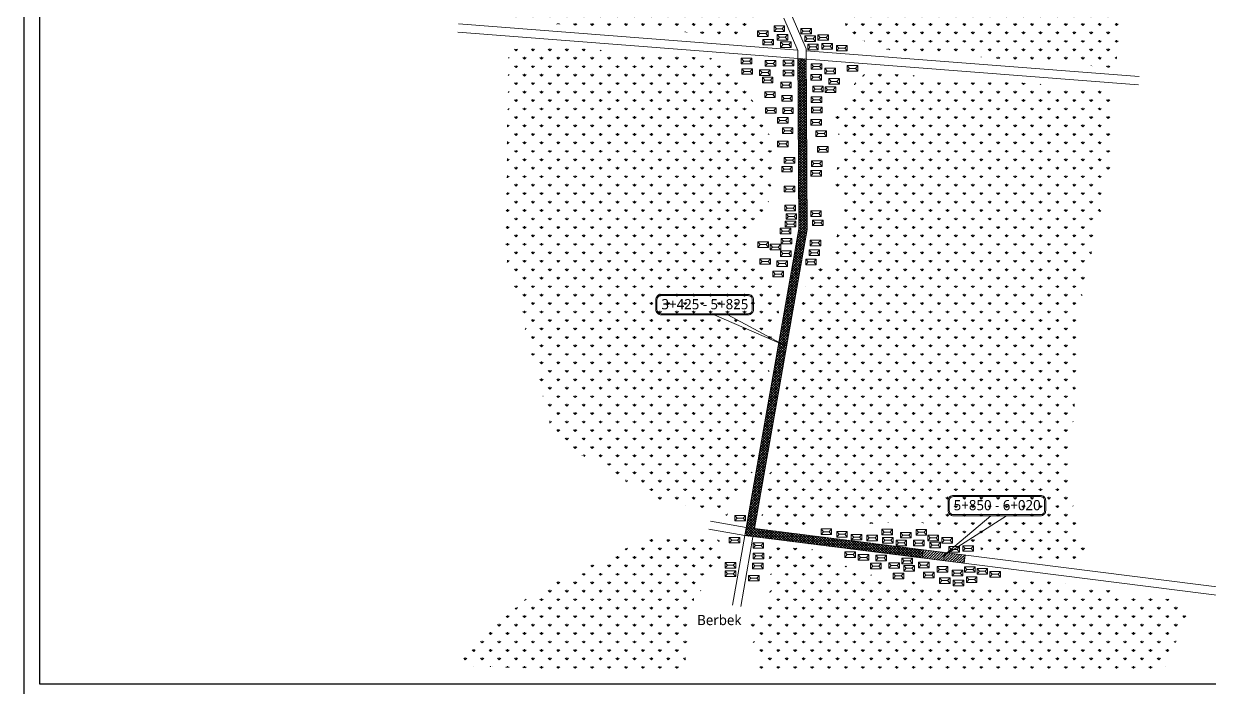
# Model space of a CAD drawing. Header units: millimetres. Extents: x 658 to 813, y 806 to 883.
# Drawn here: x 782.33 to 802.47, y 827.59 to 838.86 of the extents above; entities that cross this region are included whole.
import ezdxf

# ---------------------------------------------------------------- set-up
doc = ezdxf.new("R2010")
doc.units = ezdxf.units.MM
doc.header["$LTSCALE"] = 0.1
doc.layers.add('arsir', color=14, linetype='Continuous', lineweight=0)
doc.layers.add('standart', color=7, linetype='Continuous', lineweight=9)
doc.layers.add('new', color=255, linetype='Continuous')
pattern_1 = [(90, (0, 0), (-0.143684, 0.143684), [0.0381, -0.249268]), (45, (0, 0), (-0.143684098, 0.143684098), [0.0381, -0.1651]), (135, (0, 0), (-0.143684098, -0.143684098), [0.0381, -0.1651])]

# ---------------------------------------------------------------- blocks, each defined once
blk = doc.blocks.new('LOKASI')
blk.add_lwpolyline([(20620.645, 3407.919), (20678.101, 3407.919), (20678.101, 3448.549), (20620.645, 3448.549)], close=True)
at = {"color": 7}
blk.add_lwpolyline([(20621.16, 3448.013), (20677.586, 3448.013), (20677.586, 3408.455), (20621.16, 3408.455)], close=True, dxfattribs=at)

msp = doc.modelspace()

# ---------------------------------------------------------------- hatches: boundary and pattern name
at = {"layer": 'arsir', "ltscale": 0.1}
h = msp.add_hatch(dxfattribs=at)
h.set_pattern_fill('GRASS', color=3, scale=0.008, style=0)
h.set_pattern_definition(pattern_1)
h.paths.add_polyline_path([(800.8706, 838.1056), (796.7903, 838.4338), (796.2941, 838.78), (796.2705, 839.0239), (795.5222, 839.1655), (795.5222, 840.6917), (795.7841, 840.8012), (795.7803, 841.1983), (795.4985, 841.4161), (795.5063, 842.3544), (795.5845, 842.7881), (795.9718, 843.0186), (796.3178, 843.4004), (800.8851, 842.9197), (801.2771, 840.9928)])
h = msp.add_hatch(dxfattribs=at)
h.set_pattern_fill('GRASS', color=3, scale=0.008, style=0)
h.set_pattern_definition(pattern_1)
h.paths.add_polyline_path([(790.1434, 842.6363), (794.0865, 843.2996), (794.3262, 842.9033), (794.4577, 842.5585), (794.7412, 842.4108), (795.1274, 842.3903), (795.1767, 841.7788), (795.148, 841.393), (794.725, 841.2303), (794.4497, 841.0169), (794.4949, 840.8445), (794.9797, 840.6147), (795.1729, 840.5901), (795.1333, 839.2147), (794.7642, 838.9689), (794.6528, 838.6412), (790.4456, 838.9104), (789.8778, 841.2561)])
h = msp.add_hatch(dxfattribs=at)
h.set_pattern_fill('GRASS', color=3, scale=0.008, style=0)
h.set_pattern_definition(pattern_1)
h.paths.add_polyline_path([(790.5677, 838.415), (790.5177, 834.9158), (791.3348, 831.8122), (793.017, 830.8108), (794.2719, 830.4996), (794.4506, 830.7629), (794.6498, 830.9005), (795.2238, 834.3424), (794.9154, 834.5123), (794.6656, 834.9617), (794.694, 835.3493), (794.9563, 835.6421), (795.0782, 836.5267), (794.9728, 837.0745), (794.7576, 837.4284), (794.6101, 837.8167), (794.3544, 838.0683), (794.298, 838.2448), (791.3499, 838.4636)])
h = msp.add_hatch(dxfattribs=at)
h.set_pattern_fill('ANSI37', color=256, scale=0.01, style=0)
h.paths.add_polyline_path([(795.6382, 835.3588), (795.6224, 838.2559), (795.4824, 838.2667), (795.4982, 835.3706), (794.5805, 830.1623), (797.5947, 829.7824), (797.6122, 829.9213), (794.7439, 830.2828)])
h = msp.add_hatch(dxfattribs=at)
h.set_pattern_fill('GRASS', color=3, scale=0.008, style=0)
h.set_pattern_definition(pattern_1)
h.paths.add_polyline_path([(794.8399, 830.3484), (795.6427, 834.6035), (796.0862, 834.8261), (796.2138, 835.791), (796.0923, 836.24), (796.232, 836.6405), (796.08, 837.4526), (796.6389, 838.0291), (800.8533, 837.7449), (800.8577, 836.742), (800.311, 834.2499), (800.0746, 830.9162), (800.4627, 829.6744), (798.6269, 829.8968), (798.1938, 830.2889), (797.3767, 830.4078), (796.6097, 830.358), (795.9308, 830.4997), (795.7084, 830.2507)])
h = msp.add_hatch(dxfattribs=at)
h.set_pattern_fill('GRASS', color=3, scale=0.008, style=0)
h.set_pattern_definition(pattern_1)
h.paths.add_polyline_path([(794.1285, 830.1223), (792.905, 830.1084), (790.9598, 829.1678), (789.5585, 827.9569), (793.5178, 827.8236), (793.6721, 828.4632), (793.6446, 828.9691), (793.9529, 829.3925), (794.2172, 829.8434)])
h = msp.add_hatch(dxfattribs=at)
h.set_pattern_fill('GRASS', color=3, scale=0.008, style=0)
h.set_pattern_definition(pattern_1)
h.paths.add_polyline_path([(794.9797, 829.9902), (795.0357, 829.2559), (794.6761, 828.7318), (794.7864, 827.8183), (801.6886, 827.8183), (802.1612, 829.0232), (799.1956, 829.4711), (798.83, 829.2991), (797.7088, 829.2601), (797.4333, 829.3821), (797.0823, 829.3139), (796.473, 829.6207), (796.122, 829.6645), (796.122, 829.8885)])
at = {"layer": 'standart', "ltscale": 0.1}
h = msp.add_hatch(dxfattribs=at)
h.set_pattern_fill('ANSI36', color=256, scale=0.01, style=0)
h.paths.add_polyline_path([(798.3237, 829.8317), (797.6122, 829.9213), (797.5947, 829.7824), (798.3062, 829.6928)])

# ---------------------------------------------------------------- linework, layer by layer
at = {"layer": 'arsir', "color": 250, "ltscale": 0.1}
for p, q in [((795.1164, 838.7714), (795.2158, 838.7714)), ((794.8357, 838.6879), (794.9351, 838.6879)), ((794.8357, 838.6879), (794.9351, 838.6879)), ((795.1681, 838.6251), (795.2675, 838.6251)), ((795.5714, 838.7286), (795.6708, 838.7286)), ((795.6387, 838.6017), (795.7381, 838.6017)), ((795.8603, 838.6218), (795.9597, 838.6218)), ((794.9281, 838.5424), (795.0275, 838.5424)), ((795.2285, 838.5008), (795.3279, 838.5008)), ((795.6886, 838.4622), (795.788, 838.4622)), ((795.9281, 838.4721), (796.0275, 838.4721)), ((796.1777, 838.4401), (796.2771, 838.4401)), ((794.5609, 838.2215), (794.6603, 838.2215)), ((794.9642, 838.1812), (795.0637, 838.1812)), ((795.2739, 838.1867), (795.3733, 838.1867)), ((794.5687, 838.0445), (794.6682, 838.0445)), ((794.872, 838.0258), (794.9715, 838.0258)), ((795.2739, 838.0203), (795.3733, 838.0203)), ((795.7466, 838.129), (795.846, 838.129)), ((795.9808, 838.051), (796.0803, 838.051)), ((796.3583, 838.0965), (796.4577, 838.0965)), ((794.9181, 837.8992), (795.0176, 837.8992)), ((795.2293, 837.8128), (795.3287, 837.8128)), ((795.7401, 837.947), (795.8395, 837.947)), ((796.0459, 837.8755), (796.1453, 837.8755)), ((794.9585, 837.6517), (795.0579, 837.6517)), ((795.2466, 837.5884), (795.346, 837.5884)), ((795.7466, 837.5636), (795.846, 837.5636)), ((795.7726, 837.7455), (795.872, 837.7455)), ((795.9837, 837.7348), (796.0831, 837.7348)), ((794.9722, 837.3816), (795.0716, 837.3816)), ((795.264, 837.3791), (795.3634, 837.3791)), ((795.7531, 837.3881), (795.8525, 837.3881)), ((795.1739, 837.2126), (795.2733, 837.2126)), ((795.7401, 837.1801), (795.8395, 837.1801)), ((795.2585, 837.0371), (795.3579, 837.0371)), ((795.8273, 836.9885), (795.9267, 836.9885)), ((795.1765, 836.8142), (795.2759, 836.8142)), ((795.8556, 836.72), (795.955, 836.72)), ((795.2472, 836.3856), (795.3466, 836.3856)), ((795.2897, 836.5363), (795.3891, 836.5363)), ((795.7518, 836.4798), (795.8512, 836.4798)), ((795.7424, 836.3149), (795.8418, 836.3149)), ((795.2874, 836.0474), (795.3868, 836.0474)), ((795.2996, 835.7252), (795.399, 835.7252)), ((795.3203, 835.5814), (795.4197, 835.5814)), ((795.7389, 835.6319), (795.8383, 835.6319)), ((795.3065, 835.452), (795.4059, 835.452)), ((795.772, 835.4742), (795.8714, 835.4742)), ((795.2222, 835.333), (795.3216, 835.333)), ((795.2395, 835.1629), (795.3389, 835.1629)), ((794.8428, 835.104), (794.9423, 835.104)), ((795.0492, 835.0612), (795.1486, 835.0612)), ((795.2261, 834.9514), (795.3255, 834.9514)), ((795.7114, 834.9652), (795.8108, 834.9652)), ((795.7291, 835.1336), (795.8285, 835.1336)), ((794.8759, 834.8175), (794.9753, 834.8175)), ((795.1632, 834.7808), (795.2626, 834.7808)), ((795.6537, 834.8095), (795.7531, 834.8095)), ((795.0959, 834.6037), (795.1954, 834.6037)), ((794.4502, 830.4576), (794.5496, 830.4576)), ((795.9153, 830.2282), (796.0148, 830.2282)), ((796.1802, 830.1857), (796.2796, 830.1857)), ((796.429, 830.1353), (796.5284, 830.1353)), ((796.6946, 830.1219), (796.794, 830.1219)), ((796.9467, 830.2227), (797.0461, 830.2227)), ((797.2661, 830.1689), (797.3655, 830.1689)), ((797.5279, 830.2188), (797.6273, 830.2188)), ((797.73, 830.1219), (797.8294, 830.1219)), ((794.3568, 830.0845), (794.4562, 830.0845)), ((794.7603, 829.994), (794.8597, 829.994)), ((796.9602, 830.0816), (797.0596, 830.0816)), ((797.1888, 830.038), (797.2882, 830.038)), ((797.4846, 830.0346), (797.584, 830.0346)), ((797.7636, 830.001), (797.863, 830.001)), ((797.9663, 830.0833), (798.0657, 830.0833)), ((798.0864, 829.9272), (798.1858, 829.9272)), ((798.3226, 829.9423), (798.4221, 829.9423)), ((794.7645, 829.8159), (794.8639, 829.8159)), ((796.3182, 829.8391), (796.4176, 829.8391)), ((796.5468, 829.792), (796.6462, 829.792)), ((796.846, 829.782), (796.9454, 829.782)), ((797.2864, 829.7316), (797.3858, 829.7316)), ((794.2848, 829.6591), (794.3842, 829.6591)), ((794.2848, 829.5149), (794.3842, 829.5149)), ((794.7518, 829.6463), (794.8512, 829.6463)), ((796.7552, 829.6443), (796.8546, 829.6443)), ((797.0679, 829.6544), (797.1673, 829.6544)), ((797.32, 829.6074), (797.4194, 829.6074)), ((797.5688, 829.6611), (797.6682, 829.6611)), ((797.8881, 829.5872), (797.9875, 829.5872)), ((798.1411, 829.5259), (798.2405, 829.5259)), ((798.3529, 829.5863), (798.4523, 829.5863)), ((798.5647, 829.5561), (798.6641, 829.5561)), ((798.7832, 829.5058), (798.8826, 829.5058)), ((794.6839, 829.4386), (794.7833, 829.4386)), ((797.1385, 829.4764), (797.2379, 829.4764)), ((797.657, 829.4923), (797.7564, 829.4923)), ((797.9259, 829.3983), (798.0254, 829.3983)), ((798.1613, 829.358), (798.2607, 829.358)), ((798.3832, 829.4151), (798.4826, 829.4151))]:
    msp.add_line(p, q, dxfattribs=at)
for points in [[(795.0762, 838.8189), (795.2561, 838.8189), (795.2561, 838.7238), (795.0762, 838.7238)], [(795.5312, 838.7762), (795.7111, 838.7762), (795.7111, 838.6811), (795.5312, 838.6811)], [(794.7954, 838.7355), (794.9753, 838.7355), (794.9753, 838.6404), (794.7954, 838.6404)], [(794.7954, 838.7355), (794.9753, 838.7355), (794.9753, 838.6404), (794.7954, 838.6404)], [(794.8878, 838.59), (795.0677, 838.59), (795.0677, 838.4948), (794.8878, 838.4948)], [(795.1278, 838.6726), (795.3077, 838.6726), (795.3077, 838.5775), (795.1278, 838.5775)], [(795.5985, 838.6492), (795.7784, 838.6492), (795.7784, 838.5541), (795.5985, 838.5541)], [(795.8201, 838.6693), (795.9999, 838.6693), (795.9999, 838.5742), (795.8201, 838.5742)], [(795.1883, 838.5484), (795.3681, 838.5484), (795.3681, 838.4532), (795.1883, 838.4532)], [(795.6483, 838.5098), (795.8282, 838.5098), (795.8282, 838.4146), (795.6483, 838.4146)], [(795.8878, 838.5197), (796.0677, 838.5197), (796.0677, 838.4246), (795.8878, 838.4246)], [(796.1375, 838.4877), (796.3174, 838.4877), (796.3174, 838.3925), (796.1375, 838.3925)], [(794.5206, 838.2691), (794.7005, 838.2691), (794.7005, 838.1739), (794.5206, 838.1739)], [(794.924, 838.2288), (795.1039, 838.2288), (795.1039, 838.1336), (794.924, 838.1336)], [(795.2337, 838.2342), (795.4135, 838.2342), (795.4135, 838.1391), (795.2337, 838.1391)], [(795.7063, 838.1766), (795.8862, 838.1766), (795.8862, 838.0815), (795.7063, 838.0815)], [(794.5285, 838.0921), (794.7084, 838.0921), (794.7084, 837.997), (794.5285, 837.997)], [(794.8318, 838.0734), (795.0117, 838.0734), (795.0117, 837.9782), (794.8318, 837.9782)], [(795.2337, 838.0678), (795.4135, 838.0678), (795.4135, 837.9727), (795.2337, 837.9727)], [(795.6998, 837.9946), (795.8797, 837.9946), (795.8797, 837.8995), (795.6998, 837.8995)], [(795.9406, 838.0986), (796.1205, 838.0986), (796.1205, 838.0035), (795.9406, 838.0035)], [(796.318, 838.1441), (796.4979, 838.1441), (796.4979, 838.049), (796.318, 838.049)], [(794.8779, 837.9467), (795.0578, 837.9467), (795.0578, 837.8516), (794.8779, 837.8516)], [(795.1891, 837.8604), (795.369, 837.8604), (795.369, 837.7653), (795.1891, 837.7653)], [(795.7324, 837.7931), (795.9123, 837.7931), (795.9123, 837.698), (795.7324, 837.698)], [(795.9435, 837.7823), (796.1233, 837.7823), (796.1233, 837.6872), (795.9435, 837.6872)], [(796.0057, 837.9231), (796.1856, 837.9231), (796.1856, 837.828), (796.0057, 837.828)], [(794.9182, 837.6992), (795.0981, 837.6992), (795.0981, 837.6041), (794.9182, 837.6041)], [(795.2064, 837.6359), (795.3862, 837.6359), (795.3862, 837.5408), (795.2064, 837.5408)], [(795.7063, 837.6111), (795.8862, 837.6111), (795.8862, 837.516), (795.7063, 837.516)], [(794.932, 837.4291), (795.1118, 837.4291), (795.1118, 837.334), (794.932, 837.334)], [(795.2238, 837.4266), (795.4036, 837.4266), (795.4036, 837.3315), (795.2238, 837.3315)], [(795.7129, 837.4356), (795.8927, 837.4356), (795.8927, 837.3405), (795.7129, 837.3405)], [(795.1337, 837.2601), (795.3136, 837.2601), (795.3136, 837.165), (795.1337, 837.165)], [(795.6998, 837.2276), (795.8797, 837.2276), (795.8797, 837.1325), (795.6998, 837.1325)], [(795.2183, 837.0847), (795.3982, 837.0847), (795.3982, 836.9895), (795.2183, 836.9895)], [(795.787, 837.0361), (795.9669, 837.0361), (795.9669, 836.9409), (795.787, 836.9409)], [(795.1363, 836.8618), (795.3161, 836.8618), (795.3161, 836.7666), (795.1363, 836.7666)], [(795.8153, 836.7676), (795.9952, 836.7676), (795.9952, 836.6724), (795.8153, 836.6724)], [(795.2494, 836.5839), (795.4293, 836.5839), (795.4293, 836.4887), (795.2494, 836.4887)], [(795.207, 836.4331), (795.3869, 836.4331), (795.3869, 836.338), (795.207, 836.338)], [(795.7022, 836.3625), (795.882, 836.3625), (795.882, 836.2673), (795.7022, 836.2673)], [(795.7116, 836.5274), (795.8915, 836.5274), (795.8915, 836.4322), (795.7116, 836.4322)], [(795.2472, 836.095), (795.4271, 836.095), (795.4271, 835.9999), (795.2472, 835.9999)], [(795.2593, 835.7727), (795.4392, 835.7727), (795.4392, 835.6776), (795.2593, 835.6776)], [(795.2801, 835.6289), (795.4599, 835.6289), (795.4599, 835.5338), (795.2801, 835.5338)], [(795.6986, 835.6795), (795.8785, 835.6795), (795.8785, 835.5843), (795.6986, 835.5843)], [(795.182, 835.3806), (795.3619, 835.3806), (795.3619, 835.2854), (795.182, 835.2854)], [(795.2663, 835.4996), (795.4461, 835.4996), (795.4461, 835.4044), (795.2663, 835.4044)], [(795.7317, 835.5217), (795.9116, 835.5217), (795.9116, 835.4266), (795.7317, 835.4266)], [(794.8026, 835.1516), (794.9825, 835.1516), (794.9825, 835.0564), (794.8026, 835.0564)], [(795.1992, 835.2105), (795.3791, 835.2105), (795.3791, 835.1153), (795.1992, 835.1153)], [(795.6889, 835.1812), (795.8688, 835.1812), (795.8688, 835.086), (795.6889, 835.086)], [(795.009, 835.1088), (795.1888, 835.1088), (795.1888, 835.0136), (795.009, 835.0136)], [(795.1858, 834.999), (795.3657, 834.999), (795.3657, 834.9039), (795.1858, 834.9039)], [(795.6712, 835.0128), (795.851, 835.0128), (795.851, 834.9176), (795.6712, 834.9176)], [(794.8356, 834.865), (795.0155, 834.865), (795.0155, 834.7699), (794.8356, 834.7699)], [(795.123, 834.8284), (795.3028, 834.8284), (795.3028, 834.7332), (795.123, 834.7332)], [(795.6135, 834.8571), (795.7933, 834.8571), (795.7933, 834.7619), (795.6135, 834.7619)], [(795.0557, 834.6513), (795.2356, 834.6513), (795.2356, 834.5561), (795.0557, 834.5561)], [(794.41, 830.5052), (794.5898, 830.5052), (794.5898, 830.41), (794.41, 830.41)], [(794.3166, 830.1321), (794.4964, 830.1321), (794.4964, 830.0369), (794.3166, 830.0369)], [(795.8751, 830.2758), (796.055, 830.2758), (796.055, 830.1806), (795.8751, 830.1806)], [(796.14, 830.2333), (796.3199, 830.2333), (796.3199, 830.1381), (796.14, 830.1381)], [(796.3888, 830.1829), (796.5686, 830.1829), (796.5686, 830.0878), (796.3888, 830.0878)], [(796.6543, 830.1695), (796.8342, 830.1695), (796.8342, 830.0743), (796.6543, 830.0743)], [(796.9065, 830.2702), (797.0863, 830.2702), (797.0863, 830.1751), (796.9065, 830.1751)], [(796.9199, 830.1292), (797.0998, 830.1292), (797.0998, 830.034), (796.9199, 830.034)], [(797.2258, 830.2165), (797.4057, 830.2165), (797.4057, 830.1213), (797.2258, 830.1213)], [(797.4876, 830.2664), (797.6675, 830.2664), (797.6675, 830.1712), (797.4876, 830.1712)], [(797.6898, 830.1695), (797.8697, 830.1695), (797.8697, 830.0743), (797.6898, 830.0743)], [(797.9261, 830.1309), (798.1059, 830.1309), (798.1059, 830.0357), (797.9261, 830.0357)], [(794.72, 830.0416), (794.8999, 830.0416), (794.8999, 829.9465), (794.72, 829.9465)], [(797.1485, 830.0855), (797.3284, 830.0855), (797.3284, 829.9904), (797.1485, 829.9904)], [(797.4444, 830.0822), (797.6242, 830.0822), (797.6242, 829.987), (797.4444, 829.987)], [(797.7234, 830.0486), (797.9033, 830.0486), (797.9033, 829.9535), (797.7234, 829.9535)], [(798.0461, 829.9747), (798.226, 829.9747), (798.226, 829.8796), (798.0461, 829.8796)], [(798.2824, 829.9898), (798.4623, 829.9898), (798.4623, 829.8947), (798.2824, 829.8947)], [(794.2446, 829.7066), (794.4245, 829.7066), (794.4245, 829.6115), (794.2446, 829.6115)], [(794.7243, 829.8635), (794.9042, 829.8635), (794.9042, 829.7684), (794.7243, 829.7684)], [(796.2779, 829.8866), (796.4578, 829.8866), (796.4578, 829.7915), (796.2779, 829.7915)], [(796.5065, 829.8396), (796.6864, 829.8396), (796.6864, 829.7445), (796.5065, 829.7445)], [(796.8057, 829.8295), (796.9856, 829.8295), (796.9856, 829.7344), (796.8057, 829.7344)], [(797.2461, 829.7792), (797.426, 829.7792), (797.426, 829.684), (797.2461, 829.684)], [(797.5285, 829.7087), (797.7084, 829.7087), (797.7084, 829.6135), (797.5285, 829.6135)], [(794.2446, 829.5625), (794.4245, 829.5625), (794.4245, 829.4673), (794.2446, 829.4673)], [(794.7116, 829.6939), (794.8914, 829.6939), (794.8914, 829.5988), (794.7116, 829.5988)], [(796.715, 829.6919), (796.8949, 829.6919), (796.8949, 829.5967), (796.715, 829.5967)], [(797.0276, 829.7019), (797.2075, 829.7019), (797.2075, 829.6068), (797.0276, 829.6068)], [(797.0982, 829.524), (797.2781, 829.524), (797.2781, 829.4288), (797.0982, 829.4288)], [(797.2798, 829.6549), (797.4596, 829.6549), (797.4596, 829.5598), (797.2798, 829.5598)], [(797.6168, 829.5399), (797.7966, 829.5399), (797.7966, 829.4447), (797.6168, 829.4447)], [(797.8479, 829.6348), (798.0278, 829.6348), (798.0278, 829.5396), (797.8479, 829.5396)], [(798.1009, 829.5735), (798.2807, 829.5735), (798.2807, 829.4783), (798.1009, 829.4783)], [(798.3127, 829.6339), (798.4925, 829.6339), (798.4925, 829.5388), (798.3127, 829.5388)], [(798.5245, 829.6037), (798.7043, 829.6037), (798.7043, 829.5085), (798.5245, 829.5085)], [(798.743, 829.5533), (798.9229, 829.5533), (798.9229, 829.4582), (798.743, 829.4582)], [(794.6436, 829.4861), (794.8235, 829.4861), (794.8235, 829.391), (794.6436, 829.391)], [(797.8857, 829.4459), (798.0656, 829.4459), (798.0656, 829.3507), (797.8857, 829.3507)], [(798.121, 829.4056), (798.3009, 829.4056), (798.3009, 829.3104), (798.121, 829.3104)], [(798.3429, 829.4627), (798.5228, 829.4627), (798.5228, 829.3675), (798.3429, 829.3675)]]:
    msp.add_lwpolyline(points, close=True, dxfattribs=at)
for points in [[(795.0762, 838.8189), (795.1164, 838.7714), (795.0762, 838.7238)], [(795.2561, 838.8189), (795.2158, 838.7714), (795.2561, 838.7238)], [(795.5312, 838.7762), (795.5714, 838.7286), (795.5312, 838.6811)], [(795.7111, 838.7762), (795.6708, 838.7286), (795.7111, 838.6811)], [(794.7954, 838.7355), (794.8357, 838.6879), (794.7954, 838.6404)], [(794.7954, 838.7355), (794.8357, 838.6879), (794.7954, 838.6404)], [(794.8878, 838.59), (794.9281, 838.5424), (794.8878, 838.4948)], [(794.9753, 838.7355), (794.9351, 838.6879), (794.9753, 838.6404)], [(794.9753, 838.7355), (794.9351, 838.6879), (794.9753, 838.6404)], [(795.0677, 838.59), (795.0275, 838.5424), (795.0677, 838.4948)], [(795.1278, 838.6726), (795.1681, 838.6251), (795.1278, 838.5775)], [(795.3077, 838.6726), (795.2675, 838.6251), (795.3077, 838.5775)], [(795.5985, 838.6492), (795.6387, 838.6017), (795.5985, 838.5541)], [(795.7784, 838.6492), (795.7381, 838.6017), (795.7784, 838.5541)], [(795.8201, 838.6693), (795.8603, 838.6218), (795.8201, 838.5742)], [(795.9999, 838.6693), (795.9597, 838.6218), (795.9999, 838.5742)], [(795.1883, 838.5484), (795.2285, 838.5008), (795.1883, 838.4532)], [(795.3681, 838.5484), (795.3279, 838.5008), (795.3681, 838.4532)], [(795.6483, 838.5098), (795.6886, 838.4622), (795.6483, 838.4146)], [(795.8282, 838.5098), (795.788, 838.4622), (795.8282, 838.4146)], [(795.8878, 838.5197), (795.9281, 838.4721), (795.8878, 838.4246)], [(796.0677, 838.5197), (796.0275, 838.4721), (796.0677, 838.4246)], [(796.1375, 838.4877), (796.1777, 838.4401), (796.1375, 838.3925)], [(796.3174, 838.4877), (796.2771, 838.4401), (796.3174, 838.3925)], [(794.5206, 838.2691), (794.5609, 838.2215), (794.5206, 838.1739)], [(794.7005, 838.2691), (794.6603, 838.2215), (794.7005, 838.1739)], [(794.924, 838.2288), (794.9642, 838.1812), (794.924, 838.1336)], [(795.1039, 838.2288), (795.0637, 838.1812), (795.1039, 838.1336)], [(795.2337, 838.2342), (795.2739, 838.1867), (795.2337, 838.1391)], [(795.4135, 838.2342), (795.3733, 838.1867), (795.4135, 838.1391)], [(795.7063, 838.1766), (795.7466, 838.129), (795.7063, 838.0815)], [(795.8862, 838.1766), (795.846, 838.129), (795.8862, 838.0815)], [(794.5285, 838.0921), (794.5687, 838.0445), (794.5285, 837.997)], [(794.7084, 838.0921), (794.6682, 838.0445), (794.7084, 837.997)], [(794.8318, 838.0734), (794.872, 838.0258), (794.8318, 837.9782)], [(795.0117, 838.0734), (794.9715, 838.0258), (795.0117, 837.9782)], [(795.2337, 838.0678), (795.2739, 838.0203), (795.2337, 837.9727)], [(795.4135, 838.0678), (795.3733, 838.0203), (795.4135, 837.9727)], [(795.6998, 837.9946), (795.7401, 837.947), (795.6998, 837.8995)], [(795.8797, 837.9946), (795.8395, 837.947), (795.8797, 837.8995)], [(795.9406, 838.0986), (795.9808, 838.051), (795.9406, 838.0035)], [(796.1205, 838.0986), (796.0803, 838.051), (796.1205, 838.0035)], [(796.318, 838.1441), (796.3583, 838.0965), (796.318, 838.049)], [(796.4979, 838.1441), (796.4577, 838.0965), (796.4979, 838.049)], [(794.8779, 837.9467), (794.9181, 837.8992), (794.8779, 837.8516)], [(795.0578, 837.9467), (795.0176, 837.8992), (795.0578, 837.8516)], [(795.1891, 837.8604), (795.2293, 837.8128), (795.1891, 837.7653)], [(795.369, 837.8604), (795.3287, 837.8128), (795.369, 837.7653)], [(795.7324, 837.7931), (795.7726, 837.7455), (795.7324, 837.698)], [(795.9123, 837.7931), (795.872, 837.7455), (795.9123, 837.698)], [(795.9435, 837.7823), (795.9837, 837.7348), (795.9435, 837.6872)], [(796.0057, 837.9231), (796.0459, 837.8755), (796.0057, 837.828)], [(796.1233, 837.7823), (796.0831, 837.7348), (796.1233, 837.6872)], [(796.1856, 837.9231), (796.1453, 837.8755), (796.1856, 837.828)], [(794.9182, 837.6992), (794.9585, 837.6517), (794.9182, 837.6041)], [(795.0981, 837.6992), (795.0579, 837.6517), (795.0981, 837.6041)], [(795.2064, 837.6359), (795.2466, 837.5884), (795.2064, 837.5408)], [(795.3862, 837.6359), (795.346, 837.5884), (795.3862, 837.5408)], [(795.7063, 837.6111), (795.7466, 837.5636), (795.7063, 837.516)], [(795.8862, 837.6111), (795.846, 837.5636), (795.8862, 837.516)], [(794.932, 837.4291), (794.9722, 837.3816), (794.932, 837.334)], [(795.1118, 837.4291), (795.0716, 837.3816), (795.1118, 837.334)], [(795.2238, 837.4266), (795.264, 837.3791), (795.2238, 837.3315)], [(795.4036, 837.4266), (795.3634, 837.3791), (795.4036, 837.3315)], [(795.7129, 837.4356), (795.7531, 837.3881), (795.7129, 837.3405)], [(795.8927, 837.4356), (795.8525, 837.3881), (795.8927, 837.3405)], [(795.1337, 837.2601), (795.1739, 837.2126), (795.1337, 837.165)], [(795.3136, 837.2601), (795.2733, 837.2126), (795.3136, 837.165)], [(795.6998, 837.2276), (795.7401, 837.1801), (795.6998, 837.1325)], [(795.8797, 837.2276), (795.8395, 837.1801), (795.8797, 837.1325)], [(795.2183, 837.0847), (795.2585, 837.0371), (795.2183, 836.9895)], [(795.3982, 837.0847), (795.3579, 837.0371), (795.3982, 836.9895)], [(795.787, 837.0361), (795.8273, 836.9885), (795.787, 836.9409)], [(795.9669, 837.0361), (795.9267, 836.9885), (795.9669, 836.9409)], [(795.1363, 836.8618), (795.1765, 836.8142), (795.1363, 836.7666)], [(795.3161, 836.8618), (795.2759, 836.8142), (795.3161, 836.7666)], [(795.8153, 836.7676), (795.8556, 836.72), (795.8153, 836.6724)], [(795.9952, 836.7676), (795.955, 836.72), (795.9952, 836.6724)], [(795.2494, 836.5839), (795.2897, 836.5363), (795.2494, 836.4887)], [(795.4293, 836.5839), (795.3891, 836.5363), (795.4293, 836.4887)], [(795.207, 836.4331), (795.2472, 836.3856), (795.207, 836.338)], [(795.3869, 836.4331), (795.3466, 836.3856), (795.3869, 836.338)], [(795.7022, 836.3625), (795.7424, 836.3149), (795.7022, 836.2673)], [(795.7116, 836.5274), (795.7518, 836.4798), (795.7116, 836.4322)], [(795.882, 836.3625), (795.8418, 836.3149), (795.882, 836.2673)], [(795.8915, 836.5274), (795.8512, 836.4798), (795.8915, 836.4322)], [(795.2472, 836.095), (795.2874, 836.0474), (795.2472, 835.9999)], [(795.4271, 836.095), (795.3868, 836.0474), (795.4271, 835.9999)], [(795.2593, 835.7727), (795.2996, 835.7252), (795.2593, 835.6776)], [(795.4392, 835.7727), (795.399, 835.7252), (795.4392, 835.6776)], [(795.2801, 835.6289), (795.3203, 835.5814), (795.2801, 835.5338)], [(795.4599, 835.6289), (795.4197, 835.5814), (795.4599, 835.5338)], [(795.6986, 835.6795), (795.7389, 835.6319), (795.6986, 835.5843)], [(795.8785, 835.6795), (795.8383, 835.6319), (795.8785, 835.5843)], [(795.182, 835.3806), (795.2222, 835.333), (795.182, 835.2854)], [(795.2663, 835.4996), (795.3065, 835.452), (795.2663, 835.4044)], [(795.3619, 835.3806), (795.3216, 835.333), (795.3619, 835.2854)], [(795.4461, 835.4996), (795.4059, 835.452), (795.4461, 835.4044)], [(795.7317, 835.5217), (795.772, 835.4742), (795.7317, 835.4266)], [(795.9116, 835.5217), (795.8714, 835.4742), (795.9116, 835.4266)], [(794.8026, 835.1516), (794.8428, 835.104), (794.8026, 835.0564)], [(794.9825, 835.1516), (794.9423, 835.104), (794.9825, 835.0564)], [(795.1992, 835.2105), (795.2395, 835.1629), (795.1992, 835.1153)], [(795.3791, 835.2105), (795.3389, 835.1629), (795.3791, 835.1153)], [(795.6889, 835.1812), (795.7291, 835.1336), (795.6889, 835.086)], [(795.8688, 835.1812), (795.8285, 835.1336), (795.8688, 835.086)], [(795.009, 835.1088), (795.0492, 835.0612), (795.009, 835.0136)], [(795.1888, 835.1088), (795.1486, 835.0612), (795.1888, 835.0136)], [(795.1858, 834.999), (795.2261, 834.9514), (795.1858, 834.9039)], [(795.3657, 834.999), (795.3255, 834.9514), (795.3657, 834.9039)], [(795.6712, 835.0128), (795.7114, 834.9652), (795.6712, 834.9176)], [(795.851, 835.0128), (795.8108, 834.9652), (795.851, 834.9176)], [(794.8356, 834.865), (794.8759, 834.8175), (794.8356, 834.7699)], [(795.0155, 834.865), (794.9753, 834.8175), (795.0155, 834.7699)], [(795.123, 834.8284), (795.1632, 834.7808), (795.123, 834.7332)], [(795.3028, 834.8284), (795.2626, 834.7808), (795.3028, 834.7332)], [(795.6135, 834.8571), (795.6537, 834.8095), (795.6135, 834.7619)], [(795.7933, 834.8571), (795.7531, 834.8095), (795.7933, 834.7619)], [(795.0557, 834.6513), (795.0959, 834.6037), (795.0557, 834.5561)], [(795.2356, 834.6513), (795.1954, 834.6037), (795.2356, 834.5561)], [(794.41, 830.5052), (794.4502, 830.4576), (794.41, 830.41)], [(794.5898, 830.5052), (794.5496, 830.4576), (794.5898, 830.41)], [(794.3166, 830.1321), (794.3568, 830.0845), (794.3166, 830.0369)], [(794.4964, 830.1321), (794.4562, 830.0845), (794.4964, 830.0369)], [(795.8751, 830.2758), (795.9153, 830.2282), (795.8751, 830.1806)], [(796.055, 830.2758), (796.0148, 830.2282), (796.055, 830.1806)], [(796.14, 830.2333), (796.1802, 830.1857), (796.14, 830.1381)], [(796.3199, 830.2333), (796.2796, 830.1857), (796.3199, 830.1381)], [(796.3888, 830.1829), (796.429, 830.1353), (796.3888, 830.0878)], [(796.5686, 830.1829), (796.5284, 830.1353), (796.5686, 830.0878)], [(796.6543, 830.1695), (796.6946, 830.1219), (796.6543, 830.0743)], [(796.8342, 830.1695), (796.794, 830.1219), (796.8342, 830.0743)], [(796.9065, 830.2702), (796.9467, 830.2227), (796.9065, 830.1751)], [(796.9199, 830.1292), (796.9602, 830.0816), (796.9199, 830.034)], [(797.0863, 830.2702), (797.0461, 830.2227), (797.0863, 830.1751)], [(797.0998, 830.1292), (797.0596, 830.0816), (797.0998, 830.034)], [(797.2258, 830.2165), (797.2661, 830.1689), (797.2258, 830.1213)], [(797.4057, 830.2165), (797.3655, 830.1689), (797.4057, 830.1213)], [(797.4876, 830.2664), (797.5279, 830.2188), (797.4876, 830.1712)], [(797.6675, 830.2664), (797.6273, 830.2188), (797.6675, 830.1712)], [(797.6898, 830.1695), (797.73, 830.1219), (797.6898, 830.0743)], [(797.8697, 830.1695), (797.8294, 830.1219), (797.8697, 830.0743)], [(797.9261, 830.1309), (797.9663, 830.0833), (797.9261, 830.0357)], [(798.1059, 830.1309), (798.0657, 830.0833), (798.1059, 830.0357)], [(794.72, 830.0416), (794.7603, 829.994), (794.72, 829.9465)], [(794.8999, 830.0416), (794.8597, 829.994), (794.8999, 829.9465)], [(797.1485, 830.0855), (797.1888, 830.038), (797.1485, 829.9904)], [(797.3284, 830.0855), (797.2882, 830.038), (797.3284, 829.9904)], [(797.4444, 830.0822), (797.4846, 830.0346), (797.4444, 829.987)], [(797.6242, 830.0822), (797.584, 830.0346), (797.6242, 829.987)], [(797.7234, 830.0486), (797.7636, 830.001), (797.7234, 829.9535)], [(797.9033, 830.0486), (797.863, 830.001), (797.9033, 829.9535)], [(798.0461, 829.9747), (798.0864, 829.9272), (798.0461, 829.8796)], [(798.226, 829.9747), (798.1858, 829.9272), (798.226, 829.8796)], [(798.2824, 829.9898), (798.3226, 829.9423), (798.2824, 829.8947)], [(798.4623, 829.9898), (798.4221, 829.9423), (798.4623, 829.8947)], [(794.2446, 829.7066), (794.2848, 829.6591), (794.2446, 829.6115)], [(794.4245, 829.7066), (794.3842, 829.6591), (794.4245, 829.6115)], [(794.7243, 829.8635), (794.7645, 829.8159), (794.7243, 829.7684)], [(794.9042, 829.8635), (794.8639, 829.8159), (794.9042, 829.7684)], [(796.2779, 829.8866), (796.3182, 829.8391), (796.2779, 829.7915)], [(796.4578, 829.8866), (796.4176, 829.8391), (796.4578, 829.7915)], [(796.5065, 829.8396), (796.5468, 829.792), (796.5065, 829.7445)], [(796.6864, 829.8396), (796.6462, 829.792), (796.6864, 829.7445)], [(796.8057, 829.8295), (796.846, 829.782), (796.8057, 829.7344)], [(796.9856, 829.8295), (796.9454, 829.782), (796.9856, 829.7344)], [(797.2461, 829.7792), (797.2864, 829.7316), (797.2461, 829.684)], [(797.426, 829.7792), (797.3858, 829.7316), (797.426, 829.684)], [(797.5285, 829.7087), (797.5688, 829.6611), (797.5285, 829.6135)], [(797.7084, 829.7087), (797.6682, 829.6611), (797.7084, 829.6135)], [(794.2446, 829.5625), (794.2848, 829.5149), (794.2446, 829.4673)], [(794.4245, 829.5625), (794.3842, 829.5149), (794.4245, 829.4673)], [(794.7116, 829.6939), (794.7518, 829.6463), (794.7116, 829.5988)], [(794.8914, 829.6939), (794.8512, 829.6463), (794.8914, 829.5988)], [(796.715, 829.6919), (796.7552, 829.6443), (796.715, 829.5967)], [(796.8949, 829.6919), (796.8546, 829.6443), (796.8949, 829.5967)], [(797.0276, 829.7019), (797.0679, 829.6544), (797.0276, 829.6068)], [(797.0982, 829.524), (797.1385, 829.4764), (797.0982, 829.4288)], [(797.2075, 829.7019), (797.1673, 829.6544), (797.2075, 829.6068)], [(797.2781, 829.524), (797.2379, 829.4764), (797.2781, 829.4288)], [(797.2798, 829.6549), (797.32, 829.6074), (797.2798, 829.5598)], [(797.4596, 829.6549), (797.4194, 829.6074), (797.4596, 829.5598)], [(797.6168, 829.5399), (797.657, 829.4923), (797.6168, 829.4447)], [(797.7966, 829.5399), (797.7564, 829.4923), (797.7966, 829.4447)], [(797.8479, 829.6348), (797.8881, 829.5872), (797.8479, 829.5396)], [(798.0278, 829.6348), (797.9875, 829.5872), (798.0278, 829.5396)], [(798.1009, 829.5735), (798.1411, 829.5259), (798.1009, 829.4783)], [(798.2807, 829.5735), (798.2405, 829.5259), (798.2807, 829.4783)], [(798.3127, 829.6339), (798.3529, 829.5863), (798.3127, 829.5388)], [(798.4925, 829.6339), (798.4523, 829.5863), (798.4925, 829.5388)], [(798.5245, 829.6037), (798.5647, 829.5561), (798.5245, 829.5085)], [(798.7043, 829.6037), (798.6641, 829.5561), (798.7043, 829.5085)], [(798.743, 829.5533), (798.7832, 829.5058), (798.743, 829.4582)], [(798.9229, 829.5533), (798.8826, 829.5058), (798.9229, 829.4582)], [(794.6436, 829.4861), (794.6839, 829.4386), (794.6436, 829.391)], [(794.8235, 829.4861), (794.7833, 829.4386), (794.8235, 829.391)], [(797.8857, 829.4459), (797.9259, 829.3983), (797.8857, 829.3507)], [(798.0656, 829.4459), (798.0254, 829.3983), (798.0656, 829.3507)], [(798.121, 829.4056), (798.1613, 829.358), (798.121, 829.3104)], [(798.3009, 829.4056), (798.2607, 829.358), (798.3009, 829.3104)], [(798.3429, 829.4627), (798.3832, 829.4151), (798.3429, 829.3675)], [(798.5228, 829.4627), (798.4826, 829.4151), (798.5228, 829.3675)]]:
    msp.add_lwpolyline(points, dxfattribs=at)
at = {"layer": 'standart', "ltscale": 0.1}
for p, q in [((795.3843, 838.9804), (795.6215, 838.4277)), ((789.7152, 838.8523), (795.4778, 838.4075)), ((795.2439, 838.9526), (795.4816, 838.3985)), ((789.7044, 838.7127), (801.2688, 837.8201)), ((795.4816, 838.3985), (795.4982, 835.3706)), ((795.6215, 838.4277), (795.6382, 835.3588)), ((795.6217, 838.3964), (801.2795, 837.9597)), ((795.4982, 835.3706), (794.5805, 830.1623)), ((795.6382, 835.3588), (794.7439, 830.2828)), ((794.6048, 830.3002), (793.9941, 830.4078)), ((794.5805, 830.1623), (793.9698, 830.2699)), ((794.5805, 830.1623), (794.3727, 828.9828)), ((794.7184, 830.138), (794.5105, 828.9585)), ((794.5805, 830.1623), (804.9829, 828.8514)), ((794.598, 830.3012), (794.6048, 830.3003)), ((794.7196, 830.1448), (794.7184, 830.138)), ((794.7439, 830.2828), (805.0004, 828.9903)), ((797.5947, 829.7824), (797.6122, 829.9213)), ((798.3062, 829.6928), (798.3237, 829.8317))]:
    msp.add_line(p, q, dxfattribs=at)
for points in [[(793.1579, 834.2578), (794.637, 834.2578, -0.4142136), (794.727, 834.1678), (794.727, 834.001, -0.4142136), (794.637, 833.911), (793.1579, 833.911, -0.4142136), (793.0679, 834.001), (793.0679, 834.1678, -0.4142136)], [(793.1579, 834.2378), (794.637, 834.2378, -0.4142136), (794.707, 834.1678), (794.707, 834.001, -0.4142136), (794.637, 833.931), (793.1579, 833.931, -0.4142136), (793.0879, 834.001), (793.0879, 834.1678, -0.4142136)], [(798.1225, 830.8443), (799.6015, 830.8443, -0.4142136), (799.6915, 830.7543), (799.6915, 830.5875, -0.4142136), (799.6015, 830.4975), (798.1225, 830.4975, -0.4142136), (798.0325, 830.5875), (798.0325, 830.7543, -0.4142136)], [(798.1225, 830.8243), (799.6015, 830.8243, -0.4142136), (799.6715, 830.7543), (799.6715, 830.5875, -0.4142136), (799.6015, 830.5175), (798.1225, 830.5175, -0.4142136), (798.0525, 830.5875), (798.0525, 830.7543, -0.4142136)]]:
    msp.add_lwpolyline(points, format="xyb", close=True, dxfattribs=at)
for points in [[(794.2916, 833.911), (795.2461, 833.3974), (794.06, 833.911)], [(799.0227, 830.4975), (797.9314, 829.803), (798.7563, 830.4975)]]:
    msp.add_lwpolyline(points, dxfattribs=at)

# ---------------------------------------------------------------- block references
at = {"layer": 'new', "color": 7, "xscale": 0.5329260926819188, "yscale": 0.5329260926819188, "zscale": 0.5329260926818719}
msp.add_blockref('LOKASI', (-10206.9488, -988.816), dxfattribs=at)

# ---------------------------------------------------------------- texts
at = {"layer": 'standart', "color": 7, "linetype": 'Continuous', "ltscale": 0.3, "char_height": 0.172872, "attachment_point": 2}
for s, insert, width in [('{\\fYu Gothic UI Semilight|b0|i0|c0|p34;3+425 - 5+825}', (793.9017, 834.1788), 2.183259), ('{\\fYu Gothic UI Semilight|b0|i0|c0|p34;5+850 - 6+020}', (798.8663, 830.7654), 2.183259), ('{\\fYu Gothic UI Semilight|b0|i0|c0|p34;Berbek}', (794.1472, 828.8144), 1.156443)]:
    msp.add_mtext(s, dxfattribs=dict(at, insert=insert, width=width))

doc.saveas('drawing.dxf')
